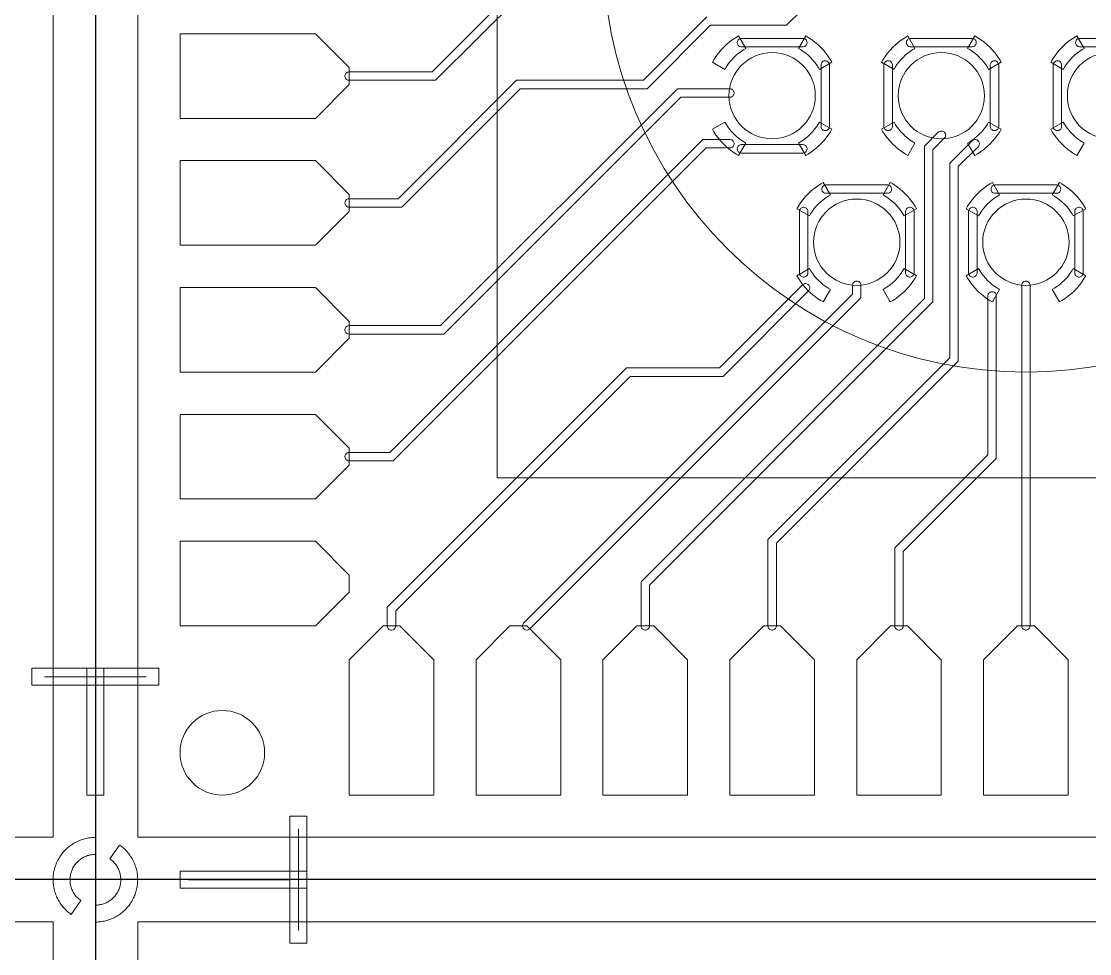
# Model space of a CAD drawing. Extents: x -17000 to 83000, y -71302 to 39000.
# Drawn here: x 43125 to 55753, y -11875 to -853 of the extents above; entities that cross this region are included whole.
import ezdxf

# ---------------------------------------------------------------- set-up
doc = ezdxf.new("R2010")
doc.units = 0
doc.layers.get('0').update_dxf_attribs({"lineweight": 25, "true_color": 0xffffff})
for name, color, linetype, lineweight, true_color in [('Alighners', 3, 'Continuous', 5, 0x00ff00), ('Boundaries', 6, 'Continuous', 5, 0xff00ff), ('Central Electrodes', 5, 'Continuous', 5, 0x0000ff), ('Connectors', 4, 'Continuous', 5, 0x00ffff), ('Dicing', 1, 'Continuous', 25, 0xff0000), ('Reference Electrodes', 30, 'Continuous', 5, 0xff7f00)]:
    doc.layers.add(name, color=color, linetype=linetype, lineweight=lineweight, true_color=true_color)

# ---------------------------------------------------------------- blocks, each defined once
blk = doc.blocks.new('T_alignment$1')
at = {"layer": 'Alighners'}
for points in [[(-600, 700), (600, 700)], [(0, -600), (0, 600)]]:
    blk.add_lwpolyline(points, dxfattribs=at)
blk = doc.blocks.new('Half_moon_alignment1')
at = {"layer": 'Alighners'}
for points in [[(-286.79, -409.58), (-299.5, -400.5), (-311.75, -391), (-324, -381), (-335.75, -370.75), (-347, -360), (-358, -349), (-368.75, -337.5), (-379.25, -326), (-389.25, -314), (-398.75, -301.5), (-408, -289), (-417, -276), (-425.25, -263), (-433.25, -249.5), (-441, -236), (-448, -222), (-454.75, -208), (-461, -193.5), (-466.75, -179), (-472.25, -164.5), (-477.25, -149.5), (-481.5, -134.5), (-485.5, -119.5), (-489, -104.25), (-492, -89), (-494.5, -73.5), (-496.75, -58), (-498.25, -42.5), (-499.25, -27), (-500, -11.25), (-500, 4.25), (-499.75, 20), (-498.75, 35.5), (-497.5, 51), (-495.5, 66.5), (-493.25, 82), (-490.5, 97.5), (-487.25, 112.75), (-483.5, 127.75), (-479.25, 143), (-474.5, 157.75), (-469.25, 172.5), (-463.75, 187), (-457.75, 201.5), (-451, 215.75), (-444.25, 229.75), (-436.75, 243.5), (-429, 257), (-420.75, 270.25), (-412, 283.25), (-403, 296), (-393.5, 308.5), (-383.75, 320.5), (-373.5, 332.5), (-363, 344), (-352, 355), (-340.75, 366), (-329.25, 376.5), (-317.25, 386.5), (-305, 396.25), (-292.5, 405.5), (-279.75, 414.5), (-266.5, 423), (-253.25, 431.25), (-239.75, 438.75), (-225.75, 446), (-211.75, 453), (-197.5, 459.25), (-183, 465.25), (-168.5, 470.75), (-153.75, 475.75), (-138.75, 480.5), (-123.75, 484.5), (-108.5, 488), (-93.25, 491.25), (-77.75, 494), (-62.25, 496.25), (-46.75, 497.75), (-31.25, 499), (-15.5, 499.75), (0, 500), (0, 300), (-12, 299.75), (-24, 299), (-36, 297.75), (-48, 296.25), (-59.75, 294), (-71.5, 291.25), (-83.25, 288.25), (-94.75, 284.75), (-106.25, 280.75), (-117.25, 276.25), (-128.25, 271.25), (-139, 265.75), (-149.75, 260), (-160, 253.75), (-170, 247.25), (-179.75, 240.25), (-189.25, 232.75), (-198.5, 225), (-207.5, 216.75), (-216, 208.25), (-224.25, 199.5), (-232, 190.25), (-239.5, 180.75), (-246.5, 171), (-253.25, 161), (-259.5, 150.75), (-265.25, 140.25), (-270.75, 129.5), (-275.75, 118.5), (-280.25, 107.25), (-284.25, 96), (-288, 84.5), (-291, 72.75), (-293.75, 61), (-296, 49.25), (-297.75, 37.25), (-299, 25.25), (-299.75, 13.25), (-300, 1.25), (-299.75, -10.75), (-299.25, -22.75), (-298, -34.75), (-296.25, -46.75), (-294.25, -58.75), (-291.75, -70.5), (-288.5, -82), (-285, -93.5), (-281, -105), (-276.75, -116.25), (-271.75, -127.25), (-266.5, -138), (-260.75, -148.5), (-254.5, -159), (-248, -169), (-241, -178.75), (-233.5, -188.25), (-225.75, -197.5), (-217.75, -206.5), (-209.25, -215), (-200.5, -223.25), (-191.25, -231.25), (-181.75, -238.75), (-172.07, -245.75)], [(0, -500), (0, -300), (12, -299.75), (24, -299), (36, -297.75), (48, -296.25), (59.75, -294), (71.5, -291.25), (83.25, -288.25), (94.75, -284.75), (106.25, -280.75), (117.25, -276.25), (128.25, -271.25), (139, -265.75), (149.75, -260), (160, -253.75), (170, -247.25), (179.75, -240.25), (189.25, -232.75), (198.5, -225), (207.5, -216.75), (216, -208.25), (224.25, -199.5), (232, -190.25), (239.5, -180.75), (246.5, -171), (253.25, -161), (259.5, -150.75), (265.25, -140.25), (270.75, -129.5), (275.75, -118.5), (280.25, -107.25), (284.25, -96), (288, -84.5), (291, -72.75), (293.75, -61), (296, -49.25), (297.75, -37.25), (299, -25.25), (299.75, -13.25), (300, -1.25), (299.75, 10.75), (299.25, 22.75), (298, 34.75), (296.25, 46.75), (294.25, 58.75), (291.75, 70.5), (288.5, 82), (285, 93.5), (281, 105), (276.75, 116.25), (271.75, 127.25), (266.5, 138), (260.75, 148.5), (254.5, 159), (248, 169), (241, 178.75), (233.5, 188.25), (225.75, 197.5), (217.75, 206.5), (209.25, 215), (200.5, 223.25), (191.25, 231.25), (181.75, 238.75), (172.07, 245.75), (286.79, 409.58), (299.5, 400.5), (311.75, 391), (324, 381), (335.75, 370.75), (347, 360), (358, 349), (368.75, 337.5), (379.25, 326), (389.25, 314), (398.75, 301.5), (408, 289), (417, 276), (425.25, 263), (433.25, 249.5), (441, 236), (448, 222), (454.75, 208), (461, 193.5), (466.75, 179), (472.25, 164.5), (477.25, 149.5), (481.5, 134.5), (485.5, 119.5), (489, 104.25), (492, 89), (494.5, 73.5), (496.75, 58), (498.25, 42.5), (499.25, 27), (500, 11.25), (500, -4.25), (499.75, -20), (498.75, -35.5), (497.5, -51), (495.5, -66.5), (493.25, -82), (490.5, -97.5), (487.25, -112.75), (483.5, -127.75), (479.25, -143), (474.5, -157.75), (469.25, -172.5), (463.75, -187), (457.75, -201.5), (451, -215.75), (444.25, -229.75), (436.75, -243.5), (429, -257), (420.75, -270.25), (412, -283.25), (403, -296), (393.5, -308.5), (383.75, -320.5), (373.5, -332.5), (363, -344), (352, -355), (340.75, -366), (329.25, -376.5), (317.25, -386.5), (305, -396.25), (292.5, -405.5), (279.75, -414.5), (266.5, -423), (253.25, -431.25), (239.75, -438.75), (225.75, -446), (211.75, -453), (197.5, -459.25), (183, -465.25), (168.5, -470.75), (153.75, -475.75), (138.75, -480.5), (123.75, -484.5), (108.5, -488), (93.25, -491.25), (77.75, -494), (62.25, -496.25), (46.75, -497.75), (31.25, -499), (15.5, -499.75)]]:
    blk.add_lwpolyline(points, close=True, dxfattribs=at)
blk = doc.blocks.new('T_alignment')
at = {"layer": 'Alighners'}
for points in [[(-600, 700), (600, 700)], [(0, -600), (0, 600)]]:
    blk.add_lwpolyline(points, dxfattribs=at)

msp = doc.modelspace()

# ---------------------------------------------------------------- linework, layer by layer
at = {"layer": 'Alighners'}
for points in [[(43899.865, -10001.916), (43899.865, -8701.916), (43249.865, -8701.916), (43249.865, -8501.916), (44749.865, -8501.916), (44749.865, -8701.916), (44099.865, -8701.916), (44099.865, -10001.916)], [(46300.136, -11750.973), (46300.136, -11100.973), (45000.136, -11100.973), (45000.136, -10900.973), (46300.136, -10900.973), (46300.136, -10250.973), (46500.136, -10250.973), (46500.136, -11750.973)]]:
    msp.add_lwpolyline(points, close=True, dxfattribs=at)
for points in [[(43249.865, -8501.916), (43249.865, -8701.916)], [(44749.865, -8501.916), (43249.865, -8501.916)], [(44099.865, -8501.916), (43899.865, -8501.916)], [(43899.865, -8501.916), (43899.865, -10001.916)], [(44099.865, -10001.916), (44099.865, -8501.916)], [(44749.865, -8701.916), (44749.865, -8501.916)], [(43249.865, -8701.916), (44749.865, -8701.916)], [(43899.865, -10001.916), (44099.865, -10001.916)], [(46300.136, -10250.973), (46300.136, -11750.973)], [(46500.136, -10250.973), (46300.136, -10250.973)], [(46500.136, -11750.973), (46500.136, -10250.973)], [(45000.136, -10900.973), (45000.136, -11100.973)], [(46500.136, -10900.973), (45000.136, -10900.973)], [(46500.136, -11100.973), (46500.136, -10900.973)], [(45000.136, -11100.973), (46500.136, -11100.973)], [(46300.136, -11750.973), (46500.136, -11750.973)]]:
    msp.add_lwpolyline(points, dxfattribs=at)
at = {"layer": 'Boundaries'}
for points in [[(43500, -10500), (43500, 10500)], [(44500, 10500), (44500, -10500)], [(48750, 6250), (48750, -6250)], [(48750, -6250), (61250, -6250)], [(22500, -10500), (43500, -10500)], [(44500, -10500), (65500, -10500)], [(43500, -11500), (22500, -11500)], [(43500, -32500), (43500, -11500)], [(65500, -11500), (44500, -11500)], [(44500, -11500), (44500, -32500)]]:
    msp.add_lwpolyline(points, dxfattribs=at)
for centre, radius in [((33000, -11000), 50000), ((33000, -11000), 47500), ((55000, 0), 5000)]:
    msp.add_circle(centre, radius, dxfattribs=at)
at = {"layer": 'Central Electrodes'}
for points in [[(45000, -2000), (45000, -1000), (46600, -1000), (47000, -1400), (47000, -1600), (46600, -2000)], [(45000, -3500), (45000, -2500), (46600, -2500), (47000, -2900), (47000, -3100), (46600, -3500)], [(45000, -5000), (45000, -4000), (46600, -4000), (47000, -4400), (47000, -4600), (46600, -5000)], [(45000, -6500), (45000, -5500), (46600, -5500), (47000, -5900), (47000, -6100), (46600, -6500)], [(45000, -8000), (45000, -7000), (46600, -7000), (47000, -7400), (47000, -7600), (46600, -8000)], [(47000, -10000), (47000, -8400), (47400, -8000), (47600, -8000), (48000, -8400), (48000, -10000)], [(48500, -10000), (48500, -8400), (48900, -8000), (49100, -8000), (49500, -8400), (49500, -10000)], [(50000, -10000), (50000, -8400), (50400, -8000), (50600, -8000), (51000, -8400), (51000, -10000)], [(51500, -10000), (51500, -8400), (51900, -8000), (52100, -8000), (52500, -8400), (52500, -10000)], [(53000, -10000), (53000, -8400), (53400, -8000), (53600, -8000), (54000, -8400), (54000, -10000)], [(54500, -10000), (54500, -8400), (54900, -8000), (55100, -8000), (55500, -8400), (55500, -10000)]]:
    msp.add_lwpolyline(points, close=True, dxfattribs=at)
for centre, radius in [((52000, -1732.051), 510.252), ((54000, -1732.051), 510.252), ((56000, -1732.051), 510.252), ((53000, -3464.101), 510.252), ((55000, -3464.101), 510.252), ((45500, -9500), 500)]:
    msp.add_circle(centre, radius, dxfattribs=at)
at = {"layer": 'Connectors'}
for points in [[(49020.71, -550), (48020.71, -1550), (46995.075, -1550), (46985.416, -1548.079), (46976.316, -1544.309), (46968.127, -1538.838), (46961.162, -1531.873), (46955.691, -1523.684), (46951.921, -1514.584), (46950, -1504.925), (46950, -1495.075), (46951.921, -1485.416), (46955.691, -1476.316), (46961.162, -1468.127), (46968.127, -1461.162), (46976.316, -1455.691), (46985.416, -1451.921), (46995.075, -1450), (47979.29, -1450), (48979.29, -450)], [(52538.837, -531.873), (52170.71, -900), (51270.71, -900), (50520.71, -1650), (49020.71, -1650), (47620.71, -3050), (46995.075, -3050), (46985.416, -3048.079), (46976.316, -3044.309), (46968.127, -3038.838), (46961.162, -3031.873), (46955.691, -3023.684), (46951.921, -3014.584), (46950, -3004.925), (46950, -2995.075), (46951.921, -2985.416), (46955.691, -2976.316), (46961.162, -2968.127), (46968.127, -2961.162), (46976.316, -2955.691), (46985.416, -2951.921), (46995.075, -2950), (47579.29, -2950), (48979.29, -1550), (50479.29, -1550), (51229.29, -800)], [(56367.425, -1154.182), (55632.575, -1154.182), (55622.916, -1152.261), (55613.816, -1148.491), (55605.627, -1143.02), (55598.662, -1136.055), (55593.191, -1127.866), (55589.421, -1118.766), (55587.5, -1109.107), (55587.5, -1099.257), (55589.421, -1089.598), (55593.191, -1080.498), (55598.662, -1072.309), (55605.627, -1065.344), (55613.816, -1059.873), (55622.916, -1056.103), (55632.575, -1054.182), (56367.425, -1054.182)]]:
    msp.add_lwpolyline(points, dxfattribs=at)
for points in [[(51632.575, -1154.182), (51622.916, -1152.261), (51613.816, -1148.491), (51605.627, -1143.02), (51598.662, -1136.055), (51593.191, -1127.866), (51589.421, -1118.766), (51587.5, -1109.107), (51587.5, -1099.257), (51589.421, -1089.598), (51593.191, -1080.498), (51598.662, -1072.309), (51605.627, -1065.344), (51613.816, -1059.873), (51622.916, -1056.103), (51632.575, -1054.182), (52367.425, -1054.182), (52377.084, -1056.103), (52386.184, -1059.873), (52394.373, -1065.344), (52401.338, -1072.309), (52406.809, -1080.498), (52410.579, -1089.598), (52412.5, -1099.257), (52412.5, -1109.107), (52410.579, -1118.766), (52406.809, -1127.866), (52401.338, -1136.055), (52394.373, -1143.02), (52386.184, -1148.491), (52377.084, -1152.261), (52367.425, -1154.182)], [(53632.575, -1154.182), (53622.916, -1152.261), (53613.816, -1148.491), (53605.627, -1143.02), (53598.662, -1136.055), (53593.191, -1127.866), (53589.421, -1118.766), (53587.5, -1109.107), (53587.5, -1099.257), (53589.421, -1089.598), (53593.191, -1080.498), (53598.662, -1072.309), (53605.627, -1065.344), (53613.816, -1059.873), (53622.916, -1056.103), (53632.575, -1054.182), (54367.425, -1054.182), (54377.084, -1056.103), (54386.184, -1059.873), (54394.373, -1065.344), (54401.338, -1072.309), (54406.809, -1080.498), (54410.579, -1089.598), (54412.5, -1099.257), (54412.5, -1109.107), (54410.579, -1118.766), (54406.809, -1127.866), (54401.338, -1136.055), (54394.373, -1143.02), (54386.184, -1148.491), (54377.084, -1152.261), (54367.425, -1154.182)], [(52622.943, -2144.551), (52613.284, -2142.63), (52604.184, -2138.86), (52595.995, -2133.389), (52589.03, -2126.424), (52583.559, -2118.235), (52579.789, -2109.135), (52577.868, -2099.476), (52577.868, -1364.626), (52579.789, -1354.967), (52583.559, -1345.867), (52589.03, -1337.678), (52595.995, -1330.713), (52604.184, -1325.242), (52613.284, -1321.472), (52622.943, -1319.551), (52632.793, -1319.551), (52642.452, -1321.472), (52651.552, -1325.242), (52659.741, -1330.713), (52666.706, -1337.678), (52672.177, -1345.867), (52675.947, -1354.967), (52677.868, -1364.626), (52677.868, -2099.476), (52675.947, -2109.135), (52672.177, -2118.235), (52666.706, -2126.424), (52659.741, -2133.389), (52651.552, -2138.86), (52642.452, -2142.63), (52632.793, -2144.551)], [(53367.207, -2144.551), (53357.548, -2142.63), (53348.448, -2138.86), (53340.259, -2133.389), (53333.294, -2126.424), (53327.823, -2118.235), (53324.053, -2109.135), (53322.132, -2099.476), (53322.132, -1364.626), (53324.053, -1354.967), (53327.823, -1345.867), (53333.294, -1337.678), (53340.259, -1330.713), (53348.448, -1325.242), (53357.548, -1321.472), (53367.207, -1319.551), (53377.057, -1319.551), (53386.716, -1321.472), (53395.816, -1325.242), (53404.005, -1330.713), (53410.97, -1337.678), (53416.441, -1345.867), (53420.211, -1354.967), (53422.132, -1364.626), (53422.132, -2099.476), (53420.211, -2109.135), (53416.441, -2118.235), (53410.97, -2126.424), (53404.005, -2133.389), (53395.816, -2138.86), (53386.716, -2142.63), (53377.057, -2144.551)], [(54622.943, -2144.551), (54613.284, -2142.63), (54604.184, -2138.86), (54595.995, -2133.389), (54589.03, -2126.424), (54583.559, -2118.235), (54579.789, -2109.135), (54577.868, -2099.476), (54577.868, -1364.626), (54579.789, -1354.967), (54583.559, -1345.867), (54589.03, -1337.678), (54595.995, -1330.713), (54604.184, -1325.242), (54613.284, -1321.472), (54622.943, -1319.551), (54632.793, -1319.551), (54642.452, -1321.472), (54651.552, -1325.242), (54659.741, -1330.713), (54666.706, -1337.678), (54672.177, -1345.867), (54675.947, -1354.967), (54677.868, -1364.626), (54677.868, -2099.476), (54675.947, -2109.135), (54672.177, -2118.235), (54666.706, -2126.424), (54659.741, -2133.389), (54651.552, -2138.86), (54642.452, -2142.63), (54632.793, -2144.551)], [(55367.207, -2144.551), (55357.548, -2142.63), (55348.448, -2138.86), (55340.259, -2133.389), (55333.294, -2126.424), (55327.823, -2118.235), (55324.053, -2109.135), (55322.132, -2099.476), (55322.132, -1364.626), (55324.053, -1354.967), (55327.823, -1345.867), (55333.294, -1337.678), (55340.259, -1330.713), (55348.448, -1325.242), (55357.548, -1321.472), (55367.207, -1319.551), (55377.057, -1319.551), (55386.716, -1321.472), (55395.816, -1325.242), (55404.005, -1330.713), (55410.97, -1337.678), (55416.441, -1345.867), (55420.211, -1354.967), (55422.132, -1364.626), (55422.132, -2099.476), (55420.211, -2109.135), (55416.441, -2118.235), (55410.97, -2126.424), (55404.005, -2133.389), (55395.816, -2138.86), (55386.716, -2142.63), (55377.057, -2144.551)], [(46995.075, -4550), (46985.416, -4548.079), (46976.316, -4544.309), (46968.127, -4538.838), (46961.162, -4531.873), (46955.691, -4523.684), (46951.921, -4514.584), (46950, -4504.925), (46950, -4495.075), (46951.921, -4485.416), (46955.691, -4476.316), (46961.162, -4468.127), (46968.127, -4461.162), (46976.316, -4455.691), (46985.416, -4451.921), (46995.075, -4450), (48079.29, -4450), (50879.29, -1650), (51504.925, -1650), (51514.584, -1651.921), (51523.684, -1655.691), (51531.873, -1661.162), (51538.838, -1668.127), (51544.309, -1676.316), (51548.079, -1685.416), (51550, -1695.075), (51550, -1704.925), (51548.079, -1714.584), (51544.309, -1723.684), (51538.838, -1731.873), (51531.873, -1738.838), (51523.684, -1744.309), (51514.584, -1748.079), (51504.925, -1750), (50920.71, -1750), (48120.71, -4550)], [(46995.075, -6050), (46985.416, -6048.079), (46976.316, -6044.309), (46968.127, -6038.838), (46961.162, -6031.873), (46955.691, -6023.684), (46951.921, -6014.584), (46950, -6004.925), (46950, -5995.075), (46951.921, -5985.416), (46955.691, -5976.316), (46961.162, -5968.127), (46968.127, -5961.162), (46976.316, -5955.691), (46985.416, -5951.921), (46995.075, -5950), (47479.29, -5950), (51179.29, -2250), (51504.925, -2250), (51514.584, -2251.921), (51523.684, -2255.691), (51531.873, -2261.162), (51538.838, -2268.127), (51544.309, -2276.316), (51548.079, -2285.416), (51550, -2295.075), (51550, -2304.925), (51548.079, -2314.584), (51544.309, -2323.684), (51538.838, -2331.873), (51531.873, -2338.838), (51523.684, -2344.309), (51514.584, -2348.079), (51504.925, -2350), (51220.71, -2350), (47520.71, -6050)], [(50495.075, -8050), (50485.416, -8048.079), (50476.316, -8044.309), (50468.127, -8038.838), (50461.162, -8031.873), (50455.691, -8023.684), (50451.921, -8014.584), (50450, -8004.925), (50450, -7479.29), (53800, -4129.29), (53800, -2329.29), (53968.127, -2161.163), (53976.316, -2155.691), (53985.416, -2151.922), (53995.076, -2150), (54004.925, -2150), (54014.585, -2151.922), (54023.684, -2155.691), (54031.873, -2161.162), (54038.838, -2168.127), (54044.309, -2176.316), (54048.078, -2185.415), (54050, -2195.075), (54050, -2204.924), (54048.078, -2214.584), (54044.309, -2223.684), (54038.837, -2231.873), (53900, -2370.71), (53900, -4170.71), (50550, -7520.71), (50550, -8004.925), (50548.079, -8014.584), (50544.309, -8023.684), (50538.838, -8031.873), (50531.873, -8038.838), (50523.684, -8044.309), (50514.584, -8048.079), (50504.925, -8050)], [(51995.075, -8050), (51985.416, -8048.079), (51976.316, -8044.309), (51968.127, -8038.838), (51961.162, -8031.873), (51955.691, -8023.684), (51951.921, -8014.584), (51950, -8004.925), (51950, -6979.29), (54100, -4829.29), (54100, -2529.29), (54368.127, -2261.163), (54376.316, -2255.691), (54385.416, -2251.922), (54395.076, -2250), (54404.925, -2250), (54414.585, -2251.922), (54423.684, -2255.691), (54431.873, -2261.162), (54438.838, -2268.127), (54444.309, -2276.316), (54448.078, -2285.415), (54450, -2295.075), (54450, -2304.924), (54448.078, -2314.584), (54444.309, -2323.684), (54438.837, -2331.873), (54200, -2570.71), (54200, -4870.71), (52050, -7020.71), (52050, -8004.925), (52048.079, -8014.584), (52044.309, -8023.684), (52038.838, -8031.873), (52031.873, -8038.838), (52023.684, -8044.309), (52014.584, -8048.079), (52004.925, -8050)], [(51632.575, -2409.919), (51622.916, -2407.998), (51613.816, -2404.228), (51605.627, -2398.757), (51598.662, -2391.792), (51593.191, -2383.603), (51589.421, -2374.503), (51587.5, -2364.844), (51587.5, -2354.994), (51589.421, -2345.335), (51593.191, -2336.235), (51598.662, -2328.046), (51605.627, -2321.081), (51613.816, -2315.61), (51622.916, -2311.84), (51632.575, -2309.919), (52367.425, -2309.919), (52377.084, -2311.84), (52386.184, -2315.61), (52394.373, -2321.081), (52401.338, -2328.046), (52406.809, -2336.235), (52410.579, -2345.335), (52412.5, -2354.994), (52412.5, -2364.844), (52410.579, -2374.503), (52406.809, -2383.603), (52401.338, -2391.792), (52394.373, -2398.757), (52386.184, -2404.228), (52377.084, -2407.998), (52367.425, -2409.919)], [(52632.575, -2886.233), (52622.916, -2884.312), (52613.816, -2880.542), (52605.627, -2875.071), (52598.662, -2868.106), (52593.191, -2859.917), (52589.421, -2850.817), (52587.5, -2841.158), (52587.5, -2831.308), (52589.421, -2821.649), (52593.191, -2812.549), (52598.662, -2804.36), (52605.627, -2797.395), (52613.816, -2791.924), (52622.916, -2788.154), (52632.575, -2786.233), (53367.425, -2786.233), (53377.084, -2788.154), (53386.184, -2791.924), (53394.373, -2797.395), (53401.338, -2804.36), (53406.809, -2812.549), (53410.579, -2821.649), (53412.5, -2831.308), (53412.5, -2841.158), (53410.579, -2850.817), (53406.809, -2859.917), (53401.338, -2868.106), (53394.373, -2875.071), (53386.184, -2880.542), (53377.084, -2884.312), (53367.425, -2886.233)], [(54632.575, -2886.233), (54622.916, -2884.312), (54613.816, -2880.542), (54605.627, -2875.071), (54598.662, -2868.106), (54593.191, -2859.917), (54589.421, -2850.817), (54587.5, -2841.158), (54587.5, -2831.308), (54589.421, -2821.649), (54593.191, -2812.549), (54598.662, -2804.36), (54605.627, -2797.395), (54613.816, -2791.924), (54622.916, -2788.154), (54632.575, -2786.233), (55367.425, -2786.233), (55377.084, -2788.154), (55386.184, -2791.924), (55394.373, -2797.395), (55401.338, -2804.36), (55406.809, -2812.549), (55410.579, -2821.649), (55412.5, -2831.308), (55412.5, -2841.158), (55410.579, -2850.817), (55406.809, -2859.917), (55401.338, -2868.106), (55394.373, -2875.071), (55386.184, -2880.542), (55377.084, -2884.312), (55367.425, -2886.233)], [(52367.207, -3876.602), (52357.548, -3874.681), (52348.448, -3870.911), (52340.259, -3865.44), (52333.294, -3858.475), (52327.823, -3850.286), (52324.053, -3841.186), (52322.132, -3831.527), (52322.132, -3096.677), (52324.053, -3087.018), (52327.823, -3077.918), (52333.294, -3069.729), (52340.259, -3062.764), (52348.448, -3057.293), (52357.548, -3053.523), (52367.207, -3051.602), (52377.057, -3051.602), (52386.716, -3053.523), (52395.816, -3057.293), (52404.005, -3062.764), (52410.97, -3069.729), (52416.441, -3077.918), (52420.211, -3087.018), (52422.132, -3096.677), (52422.132, -3831.527), (52420.211, -3841.186), (52416.441, -3850.286), (52410.97, -3858.475), (52404.005, -3865.44), (52395.816, -3870.911), (52386.716, -3874.681), (52377.057, -3876.602)], [(53622.943, -3876.602), (53613.284, -3874.681), (53604.184, -3870.911), (53595.995, -3865.44), (53589.03, -3858.475), (53583.559, -3850.286), (53579.789, -3841.186), (53577.868, -3831.527), (53577.868, -3096.677), (53579.789, -3087.018), (53583.559, -3077.918), (53589.03, -3069.729), (53595.995, -3062.764), (53604.184, -3057.293), (53613.284, -3053.523), (53622.943, -3051.602), (53632.793, -3051.602), (53642.452, -3053.523), (53651.552, -3057.293), (53659.741, -3062.764), (53666.706, -3069.729), (53672.177, -3077.918), (53675.947, -3087.018), (53677.868, -3096.677), (53677.868, -3831.527), (53675.947, -3841.186), (53672.177, -3850.286), (53666.706, -3858.475), (53659.741, -3865.44), (53651.552, -3870.911), (53642.452, -3874.681), (53632.793, -3876.602)], [(54367.207, -3876.602), (54357.548, -3874.681), (54348.448, -3870.911), (54340.259, -3865.44), (54333.294, -3858.475), (54327.823, -3850.286), (54324.053, -3841.186), (54322.132, -3831.527), (54322.132, -3096.677), (54324.053, -3087.018), (54327.823, -3077.918), (54333.294, -3069.729), (54340.259, -3062.764), (54348.448, -3057.293), (54357.548, -3053.523), (54367.207, -3051.602), (54377.057, -3051.602), (54386.716, -3053.523), (54395.816, -3057.293), (54404.005, -3062.764), (54410.97, -3069.729), (54416.441, -3077.918), (54420.211, -3087.018), (54422.132, -3096.677), (54422.132, -3831.527), (54420.211, -3841.186), (54416.441, -3850.286), (54410.97, -3858.475), (54404.005, -3865.44), (54395.816, -3870.911), (54386.716, -3874.681), (54377.057, -3876.602)], [(55622.943, -3876.602), (55613.284, -3874.681), (55604.184, -3870.911), (55595.995, -3865.44), (55589.03, -3858.475), (55583.559, -3850.286), (55579.789, -3841.186), (55577.868, -3831.527), (55577.868, -3096.677), (55579.789, -3087.018), (55583.559, -3077.918), (55589.03, -3069.729), (55595.995, -3062.764), (55604.184, -3057.293), (55613.284, -3053.523), (55622.943, -3051.602), (55632.793, -3051.602), (55642.452, -3053.523), (55651.552, -3057.293), (55659.741, -3062.764), (55666.706, -3069.729), (55672.177, -3077.918), (55675.947, -3087.018), (55677.868, -3096.677), (55677.868, -3831.527), (55675.947, -3841.186), (55672.177, -3850.286), (55666.706, -3858.475), (55659.741, -3865.44), (55651.552, -3870.911), (55642.452, -3874.681), (55632.793, -3876.602)], [(47495.075, -8050), (47485.416, -8048.079), (47476.316, -8044.309), (47468.127, -8038.838), (47461.162, -8031.873), (47455.691, -8023.684), (47451.921, -8014.584), (47450, -8004.925), (47450, -7779.29), (50279.29, -4950), (51379.252, -4950), (52362.732, -3964.017), (52370.914, -3958.535), (52380.008, -3954.754), (52389.666, -3952.82), (52399.515, -3952.808), (52409.177, -3954.717), (52418.282, -3958.475), (52426.478, -3963.936), (52433.451, -3970.892), (52438.933, -3979.074), (52442.714, -3988.168), (52444.648, -3997.826), (52444.66, -4007.675), (52442.751, -4017.337), (52438.993, -4026.442), (52433.532, -4034.638), (51420.748, -5050), (50320.71, -5050), (47550, -7820.71), (47550, -8004.925), (47548.079, -8014.584), (47544.309, -8023.684), (47538.838, -8031.873), (47531.873, -8038.838), (47523.684, -8044.309), (47514.584, -8048.079), (47504.925, -8050)], [(49095.075, -8050), (49085.415, -8048.078), (49076.316, -8044.309), (49068.127, -8038.838), (49061.162, -8031.873), (49055.691, -8023.684), (49051.922, -8014.585), (49050, -8004.925), (49050, -7995.076), (49051.922, -7985.416), (49055.691, -7976.316), (49061.163, -7968.127), (52950, -4079.29), (52950, -3969.427), (52951.921, -3959.768), (52955.691, -3950.668), (52961.162, -3942.479), (52968.127, -3935.514), (52976.316, -3930.043), (52985.416, -3926.273), (52995.075, -3924.352), (53004.925, -3924.352), (53014.584, -3926.273), (53023.684, -3930.043), (53031.873, -3935.514), (53038.838, -3942.479), (53044.309, -3950.668), (53048.079, -3959.768), (53050, -3969.427), (53050, -4120.71), (49131.873, -8038.837), (49123.684, -8044.309), (49114.584, -8048.078), (49104.924, -8050)], [(54995.075, -8050), (54985.416, -8048.079), (54976.316, -8044.309), (54968.127, -8038.838), (54961.162, -8031.873), (54955.691, -8023.684), (54951.921, -8014.584), (54950, -8004.925), (54950, -3969.427), (54951.921, -3959.768), (54955.691, -3950.668), (54961.162, -3942.479), (54968.127, -3935.514), (54976.316, -3930.043), (54985.416, -3926.273), (54995.075, -3924.352), (55004.925, -3924.352), (55014.584, -3926.273), (55023.684, -3930.043), (55031.873, -3935.514), (55038.838, -3942.479), (55044.309, -3950.668), (55048.079, -3959.768), (55050, -3969.427), (55050, -8004.925), (55048.079, -8014.584), (55044.309, -8023.684), (55038.838, -8031.873), (55031.873, -8038.838), (55023.684, -8044.309), (55014.584, -8048.079), (55004.925, -8050)], [(53495.075, -8050), (53485.416, -8048.079), (53476.316, -8044.309), (53468.127, -8038.838), (53461.162, -8031.873), (53455.691, -8023.684), (53451.921, -8014.584), (53450, -8004.925), (53450, -7079.29), (54550, -5979.29), (54550, -4095.075), (54551.921, -4085.416), (54555.691, -4076.316), (54561.162, -4068.127), (54568.127, -4061.162), (54576.316, -4055.691), (54585.416, -4051.921), (54595.075, -4050), (54604.925, -4050), (54614.584, -4051.921), (54623.684, -4055.691), (54631.873, -4061.162), (54638.838, -4068.127), (54644.309, -4076.316), (54648.079, -4085.416), (54650, -4095.075), (54650, -6020.71), (53550, -7120.71), (53550, -8004.925), (53548.079, -8014.584), (53544.309, -8023.684), (53538.838, -8031.873), (53531.873, -8038.838), (53523.684, -8044.309), (53514.584, -8048.079), (53504.925, -8050)]]:
    msp.add_lwpolyline(points, close=True, dxfattribs=at)
at = {"layer": 'Dicing'}
for p, q in [((44000, 39000), (44000, -61000)), ((66000, -11000), (0, -11000))]:
    msp.add_line(p, q, dxfattribs=at)
at = {"layer": 'Reference Electrodes'}
for points in [[(51440.743, -1420.711), (51293.52, -1335.711), (51310.303, -1306.64), (51336.206, -1267.256), (51364.353, -1229.448), (51394.654, -1193.338), (51427.001, -1159.052), (51461.287, -1126.705), (51497.398, -1096.405), (51535.206, -1068.258), (51574.59, -1042.354), (51603.66, -1025.57), (51688.66, -1172.794), (51663.873, -1187.106), (51632.757, -1207.572), (51602.879, -1229.814), (51574.351, -1253.752), (51547.26, -1279.311), (51521.701, -1306.402), (51497.762, -1334.931), (51475.52, -1364.807), (51455.055, -1395.923)], [(52559.257, -1420.711), (52544.945, -1395.923), (52524.48, -1364.807), (52502.237, -1334.931), (52478.299, -1306.402), (52452.74, -1279.311), (52425.649, -1253.752), (52397.121, -1229.814), (52367.243, -1207.572), (52336.127, -1187.106), (52311.34, -1172.794), (52396.34, -1025.57), (52425.41, -1042.354), (52464.794, -1068.258), (52502.602, -1096.405), (52538.713, -1126.705), (52572.999, -1159.052), (52605.346, -1193.338), (52635.646, -1229.448), (52663.794, -1267.256), (52689.696, -1306.64), (52706.48, -1335.711)], [(53440.743, -1420.711), (53293.52, -1335.711), (53310.303, -1306.64), (53336.206, -1267.256), (53364.353, -1229.448), (53394.654, -1193.338), (53427.001, -1159.052), (53461.287, -1126.705), (53497.398, -1096.405), (53535.206, -1068.258), (53574.59, -1042.354), (53603.66, -1025.57), (53688.66, -1172.794), (53663.873, -1187.106), (53632.757, -1207.572), (53602.879, -1229.814), (53574.351, -1253.752), (53547.26, -1279.311), (53521.701, -1306.402), (53497.762, -1334.931), (53475.52, -1364.807), (53455.055, -1395.923)], [(54559.257, -1420.711), (54544.945, -1395.923), (54524.48, -1364.807), (54502.237, -1334.931), (54478.299, -1306.402), (54452.74, -1279.311), (54425.649, -1253.752), (54397.121, -1229.814), (54367.243, -1207.572), (54336.127, -1187.106), (54311.34, -1172.794), (54396.34, -1025.57), (54425.41, -1042.354), (54464.794, -1068.258), (54502.602, -1096.405), (54538.713, -1126.705), (54572.999, -1159.052), (54605.346, -1193.338), (54635.646, -1229.448), (54663.794, -1267.256), (54689.696, -1306.64), (54706.48, -1335.711)], [(55440.743, -1420.711), (55293.52, -1335.711), (55310.303, -1306.64), (55336.206, -1267.256), (55364.354, -1229.448), (55394.654, -1193.338), (55427.001, -1159.052), (55461.287, -1126.705), (55497.398, -1096.405), (55535.206, -1068.258), (55574.59, -1042.354), (55603.66, -1025.57), (55688.66, -1172.794), (55663.873, -1187.106), (55632.757, -1207.572), (55602.879, -1229.814), (55574.351, -1253.752), (55547.26, -1279.311), (55521.701, -1306.402), (55497.762, -1334.931), (55475.52, -1364.807), (55455.055, -1395.923)], [(51603.66, -2438.531), (51574.591, -2421.748), (51535.205, -2395.844), (51497.398, -2367.697), (51461.287, -2337.397), (51427.001, -2305.05), (51394.654, -2270.764), (51364.354, -2234.653), (51336.206, -2196.845), (51310.303, -2157.462), (51293.52, -2128.391), (51440.743, -2043.391), (51455.055, -2068.178), (51475.52, -2099.294), (51497.763, -2129.172), (51521.701, -2157.7), (51547.26, -2184.791), (51574.351, -2210.35), (51602.879, -2234.288), (51632.757, -2256.53), (51663.872, -2276.996), (51688.66, -2291.306)], [(52396.34, -2438.531), (52311.34, -2291.306), (52336.127, -2276.996), (52367.243, -2256.53), (52397.121, -2234.288), (52425.649, -2210.35), (52452.74, -2184.791), (52478.299, -2157.7), (52502.237, -2129.172), (52524.479, -2099.294), (52544.945, -2068.178), (52559.257, -2043.391), (52706.48, -2128.391), (52689.697, -2157.462), (52663.793, -2196.845), (52635.646, -2234.653), (52605.346, -2270.764), (52572.999, -2305.05), (52538.713, -2337.397), (52502.602, -2367.697), (52464.794, -2395.844), (52425.409, -2421.748)], [(53603.66, -2438.531), (53574.591, -2421.748), (53535.205, -2395.844), (53497.398, -2367.697), (53461.287, -2337.397), (53427.001, -2305.05), (53394.654, -2270.764), (53364.354, -2234.653), (53336.206, -2196.845), (53310.303, -2157.462), (53293.52, -2128.391), (53440.743, -2043.391), (53455.055, -2068.178), (53475.52, -2099.294), (53497.763, -2129.172), (53521.701, -2157.7), (53547.26, -2184.791), (53574.351, -2210.35), (53602.879, -2234.288), (53632.757, -2256.53), (53663.872, -2276.996), (53688.66, -2291.306)], [(54396.34, -2438.531), (54311.34, -2291.306), (54336.127, -2276.996), (54367.243, -2256.53), (54397.121, -2234.288), (54425.649, -2210.35), (54452.74, -2184.791), (54478.299, -2157.7), (54502.237, -2129.172), (54524.479, -2099.294), (54544.945, -2068.178), (54559.257, -2043.391), (54706.48, -2128.391), (54689.697, -2157.462), (54663.793, -2196.845), (54635.646, -2234.653), (54605.346, -2270.764), (54572.999, -2305.05), (54538.713, -2337.397), (54502.602, -2367.697), (54464.794, -2395.844), (54425.409, -2421.748)], [(55603.66, -2438.531), (55574.591, -2421.748), (55535.206, -2395.844), (55497.398, -2367.697), (55461.287, -2337.397), (55427.001, -2305.05), (55394.654, -2270.764), (55364.354, -2234.653), (55336.207, -2196.845), (55310.303, -2157.462), (55293.52, -2128.391), (55440.743, -2043.391), (55455.055, -2068.178), (55475.521, -2099.294), (55497.763, -2129.172), (55521.701, -2157.7), (55547.26, -2184.791), (55574.351, -2210.35), (55602.879, -2234.288), (55632.757, -2256.53), (55663.873, -2276.996), (55688.66, -2291.306)], [(52440.743, -3152.762), (52293.52, -3067.762), (52310.303, -3038.691), (52336.206, -2999.307), (52364.353, -2961.499), (52394.654, -2925.389), (52427.001, -2891.103), (52461.287, -2858.756), (52497.399, -2828.454), (52535.206, -2800.309), (52574.59, -2774.405), (52603.66, -2757.621), (52688.66, -2904.845), (52663.874, -2919.156), (52632.756, -2939.622), (52602.88, -2961.864), (52574.351, -2985.803), (52547.26, -3011.362), (52521.701, -3038.452), (52497.762, -3066.982), (52475.521, -3096.857), (52455.054, -3127.974)], [(53559.257, -3152.762), (53544.945, -3127.974), (53524.479, -3096.857), (53502.238, -3066.982), (53478.299, -3038.452), (53452.74, -3011.362), (53425.649, -2985.803), (53397.12, -2961.864), (53367.244, -2939.622), (53336.126, -2919.156), (53311.34, -2904.845), (53396.34, -2757.621), (53425.41, -2774.404), (53464.794, -2800.309), (53502.601, -2828.454), (53538.713, -2858.756), (53572.999, -2891.103), (53605.346, -2925.389), (53635.646, -2961.499), (53663.794, -2999.307), (53689.696, -3038.691), (53706.48, -3067.762)], [(54440.743, -3152.762), (54293.52, -3067.762), (54310.303, -3038.691), (54336.206, -2999.307), (54364.353, -2961.499), (54394.654, -2925.389), (54427.001, -2891.103), (54461.287, -2858.756), (54497.399, -2828.454), (54535.206, -2800.309), (54574.59, -2774.405), (54603.66, -2757.621), (54688.66, -2904.845), (54663.874, -2919.156), (54632.756, -2939.622), (54602.88, -2961.864), (54574.351, -2985.803), (54547.26, -3011.362), (54521.701, -3038.452), (54497.762, -3066.982), (54475.521, -3096.857), (54455.054, -3127.974)], [(55559.257, -3152.762), (55544.945, -3127.974), (55524.479, -3096.857), (55502.238, -3066.982), (55478.299, -3038.452), (55452.74, -3011.362), (55425.649, -2985.803), (55397.12, -2961.864), (55367.244, -2939.622), (55336.126, -2919.156), (55311.34, -2904.845), (55396.34, -2757.621), (55425.41, -2774.404), (55464.794, -2800.309), (55502.601, -2828.454), (55538.713, -2858.756), (55572.999, -2891.103), (55605.346, -2925.389), (55635.646, -2961.499), (55663.794, -2999.307), (55689.697, -3038.691), (55706.48, -3067.762)], [(52603.66, -4170.582), (52574.591, -4153.799), (52535.205, -4127.895), (52497.398, -4099.748), (52461.287, -4069.448), (52427.001, -4037.1), (52394.654, -4002.814), (52364.353, -3966.704), (52336.206, -3928.896), (52310.303, -3889.513), (52293.52, -3860.442), (52440.743, -3775.442), (52455.055, -3800.229), (52475.521, -3831.345), (52497.762, -3861.221), (52521.701, -3889.751), (52547.26, -3916.842), (52574.35, -3942.399), (52602.88, -3966.34), (52632.757, -3988.581), (52663.872, -4009.047), (52688.66, -4023.357)], [(53396.34, -4170.582), (53311.34, -4023.357), (53336.127, -4009.047), (53367.243, -3988.581), (53397.12, -3966.34), (53425.649, -3942.399), (53452.74, -3916.842), (53478.299, -3889.751), (53502.238, -3861.221), (53524.479, -3831.345), (53544.945, -3800.229), (53559.257, -3775.442), (53706.48, -3860.442), (53689.697, -3889.513), (53663.793, -3928.896), (53635.646, -3966.704), (53605.346, -4002.814), (53572.999, -4037.1), (53538.713, -4069.448), (53502.602, -4099.748), (53464.794, -4127.895), (53425.409, -4153.799)], [(54603.66, -4170.582), (54574.591, -4153.799), (54535.205, -4127.895), (54497.398, -4099.748), (54461.287, -4069.448), (54427.001, -4037.1), (54394.654, -4002.814), (54364.353, -3966.704), (54336.206, -3928.896), (54310.303, -3889.513), (54293.52, -3860.442), (54440.743, -3775.442), (54455.055, -3800.229), (54475.521, -3831.345), (54497.762, -3861.221), (54521.701, -3889.751), (54547.26, -3916.842), (54574.35, -3942.399), (54602.88, -3966.34), (54632.757, -3988.581), (54663.872, -4009.047), (54688.66, -4023.357)], [(55396.34, -4170.582), (55311.34, -4023.357), (55336.127, -4009.047), (55367.243, -3988.581), (55397.12, -3966.34), (55425.65, -3942.399), (55452.74, -3916.842), (55478.299, -3889.751), (55502.238, -3861.221), (55524.479, -3831.345), (55544.945, -3800.229), (55559.257, -3775.442), (55706.48, -3860.442), (55689.697, -3889.513), (55663.793, -3928.896), (55635.646, -3966.704), (55605.346, -4002.814), (55572.999, -4037.1), (55538.713, -4069.448), (55502.602, -4099.748), (55464.794, -4127.895), (55425.409, -4153.799)]]:
    msp.add_lwpolyline(points, close=True, dxfattribs=at)

# ---------------------------------------------------------------- block references
for name, p in [('T_alignment', (43999.865, -9301.916)), ('Half_moon_alignment1', (43999.594, -11001.466))]:
    msp.add_blockref(name, p)
at = {"rotation": 270}
msp.add_blockref('T_alignment$1', (45700.136, -11000.973), dxfattribs=at)

doc.saveas('drawing.dxf')
